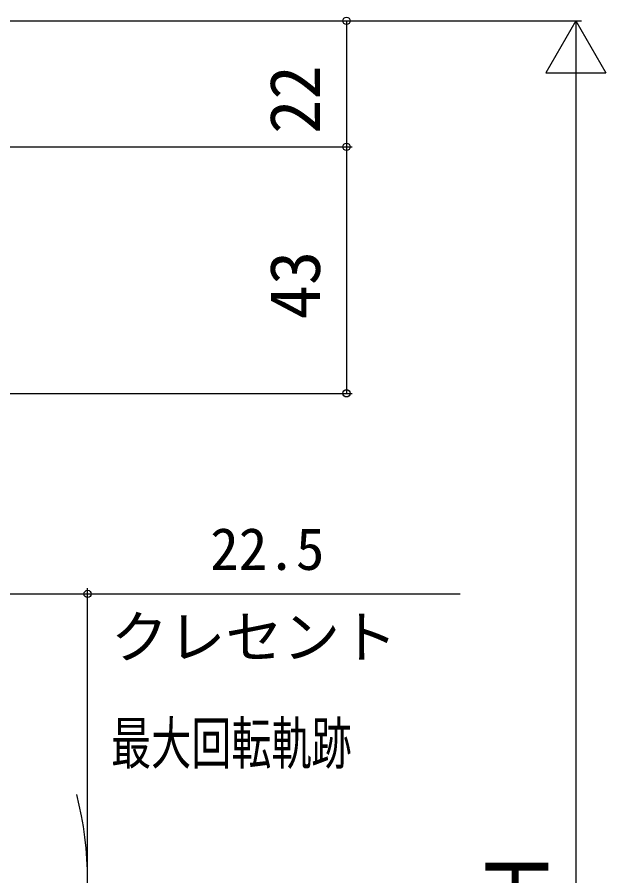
# Model space of a CAD drawing. Units: millimetres, scale not verified. Extents: x -525 to 525, y -780 to 776.
# Drawn here: x -247.5 to -144.8, y 245.9 to 395.7 of the extents above; entities that cross this region are included whole.
import ezdxf
from ezdxf.enums import TextEntityAlignment as Align

# ---------------------------------------------------------------- set-up
doc = ezdxf.new("R2010")
doc.units = ezdxf.units.MM
doc.header["$LTSCALE"] = 4
doc.layers.add('0-4_YKK_12', color=2, linetype='Continuous')
doc.layers.add('0-7_YKK_D', color=6, linetype='Continuous')
doc.styles.add('ＭＳ ゴシック', font='')
doc.styles.get('ＭＳ ゴシック').set_extended_font_data('MS Gothic')

msp = doc.modelspace()

# ---------------------------------------------------------------- linework, layer by layer
at = {"layer": '0-4_YKK_12'}
msp.add_arc((-295.2, 245.104), 60, 345.52249, 14.47751, dxfattribs=at)
at = {"layer": '0-7_YKK_D'}
for p, q in [((-255.2, 395.109), (-189, 395.109)), ((-255.2, 395.109), (-149, 395.109)), ((-190, 395.109), (-190, 373.109)), ((-150, 395.109), (-155.25, 386.015)), ((-150, 395.109), (-144.75, 386.015)), ((-150, 395.109), (-150, 376.922)), ((-155.25, 386.015), (-144.75, 386.015)), ((-150, 384.609), (-150, 105.609)), ((-257.45, 373.109), (-189, 373.109)), ((-257.45, 373.109), (-189, 373.109)), ((-190, 373.109), (-190, 330.109)), ((-261.684, 330.109), (-189, 330.109)), ((-235.2, 246.104), (-235.2, 296.104))]:
    msp.add_line(p, q, dxfattribs=at)
msp.add_lwpolyline([(-257.7, 295.104), (-235.2, 295.104), (-170.193, 295.104)], dxfattribs=at)
for centre in [(-190, 395.109), (-190, 373.109), (-190, 373.109), (-190, 330.109), (-235.2, 295.104)]:
    msp.add_circle(centre, 0.637, dxfattribs=at)

# ---------------------------------------------------------------- texts
at = {"layer": '0-7_YKK_D', "style": 'ＭＳ ゴシック'}
for s, height, p in [('22', 8.798, (-192, 375.381)), ('43', 8.798, (-192, 343.018)), ('KH=H', 11, (-151.5, 219.157))]:
    msp.add_text(s, height=height, rotation=90, dxfattribs=at).set_placement(p, align=Align.BOTTOM_LEFT)
for s, p in [('22.5', (-213.808, 297.104)), ('クレセント', (-231.137, 281.741))]:
    msp.add_text(s, height=7.331, dxfattribs=at).set_placement(p, align=Align.BOTTOM_LEFT)
at = {"layer": '0-7_YKK_D', "style": 'ＭＳ ゴシック', "width": 0.7}
msp.add_text('最大回転軌跡', height=7.331, dxfattribs=at).set_placement((-231.114, 263.199), align=Align.BOTTOM_LEFT)

doc.saveas('drawing.dxf')
